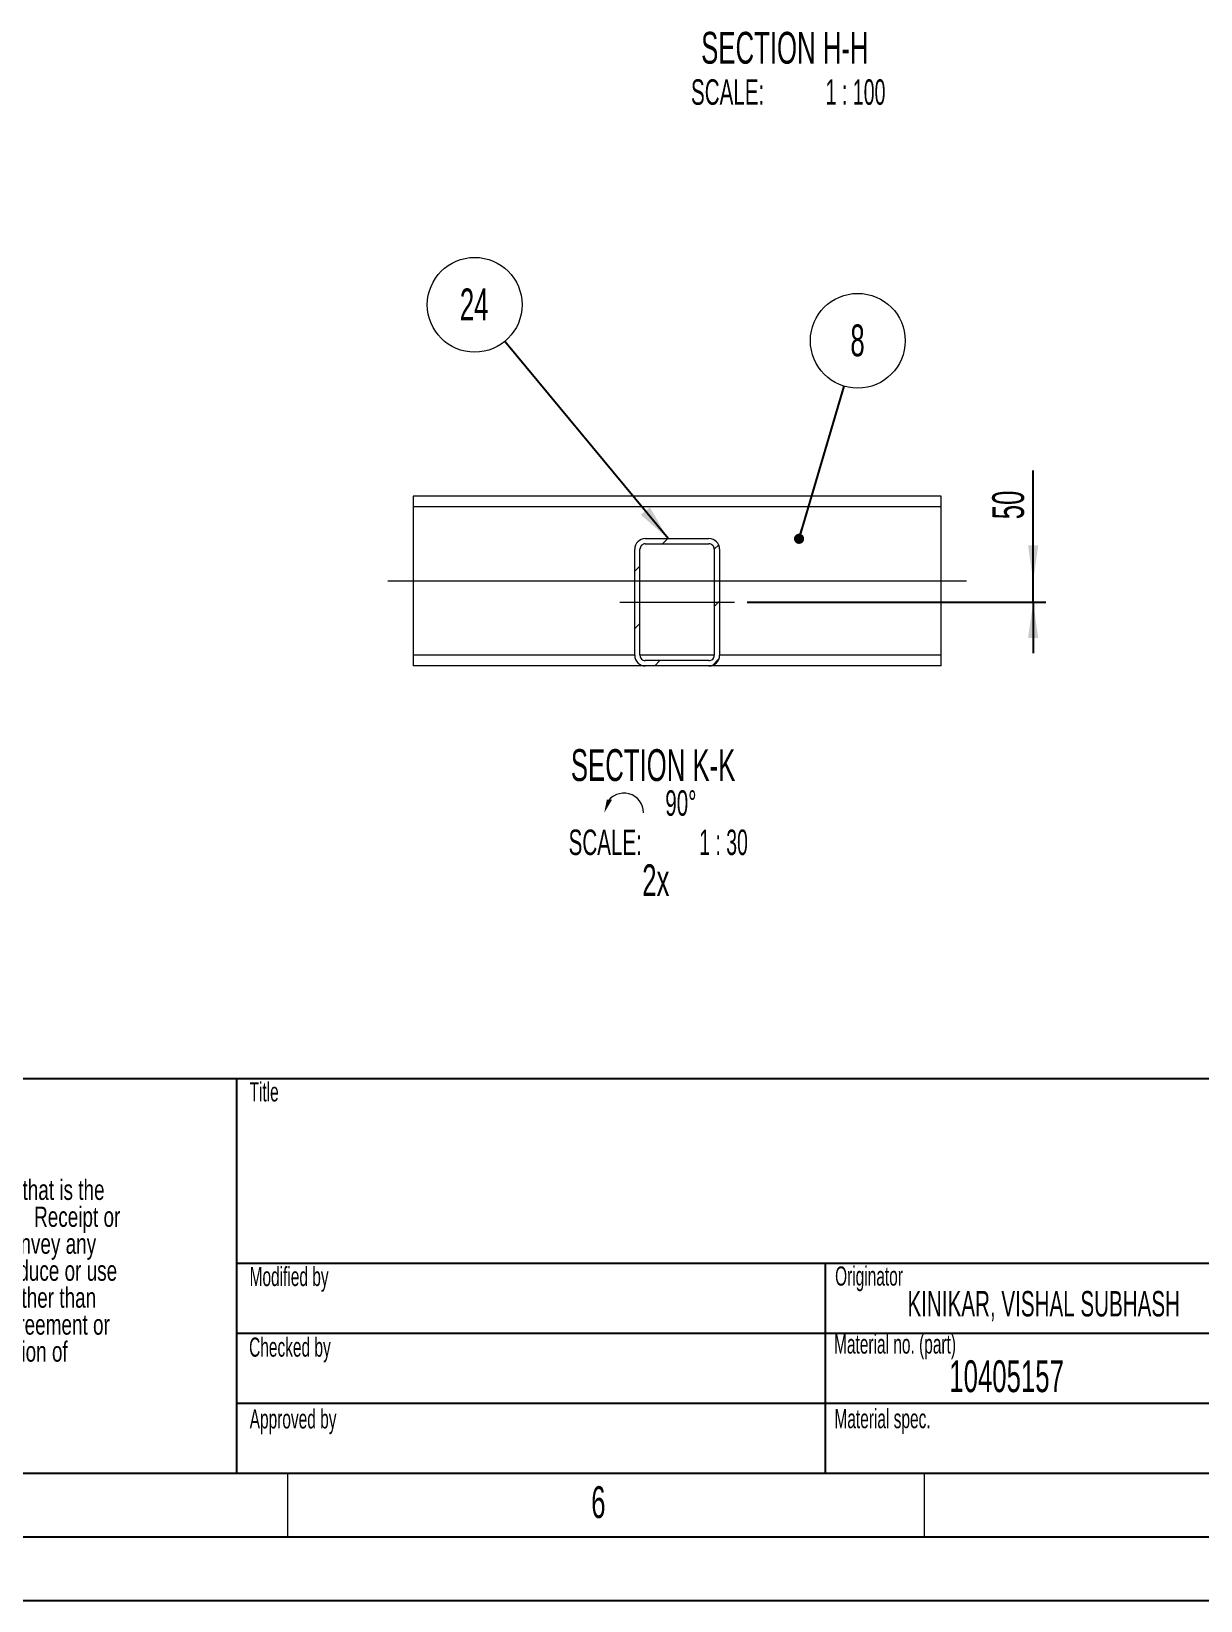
# Paper-space layout 'Sheet3' of a CAD drawing. Header units: millimetres. Extents: x 0 to 420, y 0 to 300.
# Drawn here: x 244.9 to 336.7, y 0 to 123.2 of the extents above; entities that cross this region are included whole.
import ezdxf
from ezdxf.enums import TextEntityAlignment as Align

# ---------------------------------------------------------------- set-up
doc = ezdxf.new("R2010")
doc.units = ezdxf.units.MM
doc.linetypes.add('CENTERX2', pattern=[20.32, 12.7, -2.54, 2.54, -2.54])
doc.layers.add('BORDER', color=7, linetype='Continuous')
doc.layers.add('DIMS', color=7, linetype='Continuous')
doc.styles.add('SLDTEXTSTYLE0', font='TXT', dxfattribs={"width": 0.605})
doc.styles.add('SLDTEXTSTYLE1', font='TXT', dxfattribs={"width": 0.7})
doc.styles.add('SLDTEXTSTYLE2', font='TXT', dxfattribs={"width": 0.57})
doc.styles.add('SLDTEXTSTYLE3', font='TXT', dxfattribs={"width": 0.575})
doc.dimstyles.new('SLDDIMSTYLE0', dxfattribs={"dimtxt": 0.18, "dimasz": 0.8, "dimexe": 0, "dimexo": 0.0625, "dimgap": 0, "dimtad": 0, "dimtih": 1, "dimtoh": 1, "dimdec": 0, "dimrnd": 1e-09, "dimzin": 0, "dimdsep": 46, "dimtxsty": 'Standard', "dimblk1": 'DOT', "dimblk2": 'DOT', "dimsah": 1, "dimcen": 0.09, "dimadec": 0, "dimazin": 0, "dimtfac": 0.8, "dimtdec": 0, "dimtofl": 0, "dimtmove": 0, "dimatfit": 3, "dimldrblk": 'DOT', "dimfxl": 1, "dimfrac": 2, "dimtolj": 1, "dimtzin": 0, "dimarcsym": 0})
doc.dimstyles.new('SLDDIMSTYLE10', dxfattribs={"dimtxt": 2.5, "dimasz": 2.8, "dimexe": 0, "dimexo": 0.0625, "dimtad": 1, "dimdec": 0, "dimlfac": 30, "dimrnd": 1e-09, "dimzin": 12, "dimdsep": 46, "dimtxsty": 'SLDTEXTSTYLE0', "dimsah": 1, "dimcen": 0.09, "dimadec": 0, "dimazin": 3, "dimtfac": 1, "dimtdec": 0, "dimtmove": 0, "dimatfit": 0, "dimfxl": 1, "dimfrac": 2, "dimtolj": 1, "dimtzin": 12, "dimarcsym": 0})
doc.dimstyles.new('SLDDIMSTYLE4', dxfattribs={"dimtxt": 0.18, "dimasz": 2.8, "dimexe": 0, "dimexo": 0.0625, "dimgap": 0, "dimtad": 0, "dimtih": 1, "dimtoh": 1, "dimdec": 0, "dimrnd": 1e-09, "dimzin": 0, "dimdsep": 46, "dimtxsty": 'Standard', "dimsah": 1, "dimcen": 0.09, "dimadec": 0, "dimazin": 0, "dimtfac": 2.8, "dimtdec": 0, "dimtofl": 0, "dimtmove": 0, "dimatfit": 3, "dimfxl": 1, "dimfrac": 2, "dimtolj": 1, "dimtzin": 0, "dimarcsym": 0})

# ---------------------------------------------------------------- blocks, each defined once
blk = doc.blocks.new('SW_NOTE_0_44')
at = {"color": 0, "char_height": 3.175, "attachment_point": 1}
for s, insert, style in [('Proprietary  information', (0, 4.09), 'SLDTEXTSTYLE0'), ('This document contains', (0, -4.37), 'SLDTEXTSTYLE1'), ('confidential information that is the', (0, -8.61), 'SLDTEXTSTYLE1'), ('property of OneSubsea.  Receipt or', (0, -12.84), 'SLDTEXTSTYLE1'), ('possession does not convey any', (0, -17.07), 'SLDTEXTSTYLE1'), ('rights to disclose, reproduce or use', (0, -21.31), 'SLDTEXTSTYLE1'), ('same for any purpose other than', (0, -25.54), 'SLDTEXTSTYLE1'), ('that granted by prior agreement or', (0, -29.77), 'SLDTEXTSTYLE1'), ('express written permission of', (0, -34.01), 'SLDTEXTSTYLE1'), ('OneSubsea', (0, -38.24), 'SLDTEXTSTYLE1')]:
    blk.add_mtext(s, dxfattribs=dict(at, insert=insert, style=style))
blk = doc.blocks.new('SW_NOTE_0_45')
at = {"color": 0, "linetype": 'Continuous', "lineweight": 0, "insert": (0, 3.87), "char_height": 3, "attachment_point": 1, "style": 'SLDTEXTSTYLE0'}
blk.add_mtext('Title', dxfattribs=at)
blk = doc.blocks.new('SW_NOTE_0_46')
at = {"color": 0, "linetype": 'Continuous', "lineweight": 0, "insert": (0, 3.87), "char_height": 3, "attachment_point": 1, "style": 'SLDTEXTSTYLE0'}
blk.add_mtext('Title', dxfattribs=at)
blk = doc.blocks.new('SW_NOTE_0_47')
at = {"color": 0, "linetype": 'Continuous', "lineweight": 0, "insert": (0, 3.87), "char_height": 3, "attachment_point": 1, "style": 'SLDTEXTSTYLE0'}
blk.add_mtext('Modified by', dxfattribs=at)
blk = doc.blocks.new('SW_NOTE_0_48')
at = {"color": 0, "linetype": 'Continuous', "lineweight": 0, "insert": (0, 3.87), "char_height": 3, "attachment_point": 1, "style": 'SLDTEXTSTYLE0'}
blk.add_mtext('Checked by', dxfattribs=at)
blk = doc.blocks.new('SW_NOTE_0_49')
at = {"color": 0, "linetype": 'Continuous', "lineweight": 0, "insert": (0, 3.87), "char_height": 3, "attachment_point": 1, "style": 'SLDTEXTSTYLE0'}
blk.add_mtext('Originator', dxfattribs=at)
blk = doc.blocks.new('SW_NOTE_0_50')
at = {"color": 0, "linetype": 'Continuous', "lineweight": 0, "insert": (0, 3.87), "char_height": 3, "attachment_point": 1, "style": 'SLDTEXTSTYLE0'}
blk.add_mtext('Material no. (part)', dxfattribs=at)
blk = doc.blocks.new('SW_NOTE_0_61')
at = {"color": 0, "linetype": 'Continuous', "lineweight": 0, "insert": (0, 3.87), "char_height": 3, "attachment_point": 1, "style": 'SLDTEXTSTYLE0'}
blk.add_mtext('Material spec.', dxfattribs=at)
blk = doc.blocks.new('SW_NOTE_0_62')
at = {"color": 0, "linetype": 'Continuous', "lineweight": 0, "insert": (0, 3.87), "char_height": 3, "attachment_point": 1, "style": 'SLDTEXTSTYLE0'}
blk.add_mtext('Approved by', dxfattribs=at)
blk = doc.blocks.new('Block3')
at = {"lineweight": 25}
for p, q in [((155.77, 255.06), (227.77, 255.06)), ((227.77, 255.06), (227.77, 193.06))]:
    blk.add_line(p, q, dxfattribs=at)
at = {"color": 7, "linetype": 'Continuous', "lineweight": 25}
for q in [(525.77, 255.06), (227.77, 193.06)]:
    blk.add_line((227.77, 255.06), q, dxfattribs=at)
at = {"color": 7, "linetype": 'Continuous'}
for p, q in [((227.77, 226.06), (412.77, 226.06)), ((320.27, 215.46), (320.27, 226.06)), ((227.77, 215.06), (525.77, 215.06)), ((320.27, 193.06), (320.27, 215.46)), ((227.77, 204.06), (525.77, 204.06))]:
    blk.add_line(p, q, dxfattribs=at)
at = {"color": 7, "linetype": 'Continuous', "lineweight": 0}
for name, p in [('SW_NOTE_0_45', (229.81, 250.58)), ('SW_NOTE_0_46', (229.81, 250.58)), ('SW_NOTE_0_47', (229.82, 221.59)), ('SW_NOTE_0_49', (321.78, 221.66)), ('SW_NOTE_0_48', (229.75, 210.5)), ('SW_NOTE_0_50', (321.62, 210.98)), ('SW_NOTE_0_62', (229.84, 199.22)), ('SW_NOTE_0_61', (321.68, 199.26))]:
    blk.add_blockref(name, p, dxfattribs=at)
at = {"color": 7}
blk.add_blockref('SW_NOTE_0_44', (162.77, 247.77), dxfattribs=at)
at = {"color": 7, "linetype": 'Continuous', "lineweight": 0, "style": 'SLDTEXTSTYLE0', "width": 0.605, "flags": 2}
for tag, height, p in [('AUTOATTR13', 5, (320.3, 251.41)), ('AUTOATTR14', 5, (320.34, 243.33)), ('AUTOATTR15', 5, (320.65, 235.45)), ('AUTOATTR4', 5, (436.08, 221.91)), ('AUTOATTR2', 5, (466.71, 221.96)), ('AUTOATTR12', 4, (273.8, 221.61)), ('AUTOATTR5', 4, (368.9, 221.64)), ('AUTOATTR6', 5, (354.72, 210.75)), ('AUTOATTR7', 5, (400.49, 210.89)), ('AUTOATTR3', 5, (436.09, 210.89)), ('AUTOATTR0', 5, (488.96, 210.78))]:
    blk.add_attdef(tag, text='', height=height, dxfattribs=at).set_placement(p, align=Align.TOP_CENTER)
at = {"color": 7, "linetype": 'Continuous', "lineweight": 0, "style": 'SLDTEXTSTYLE0', "width": 0.605}
for tag, height, p in [('DOCUMENT_NO.', 5, (436.08, 221.91)), ('DOC._VER.', 5, (466.71, 221.96)), ('ORIGINATOR', 4, (368.9, 221.64)), ('MATERIAL_NO.', 5, (354.72, 210.75)), ('PLANT', 5, (400.49, 210.89)), ('RELEASE_DATE', 5, (436.09, 210.89)), ('REASON_FOR_ISSUE', 5, (488.96, 210.78)), ('AUTOATTR16', 5, (510.72, 198.47))]:
    blk.add_attdef(tag, text='', height=height, dxfattribs=at).set_placement(p, align=Align.TOP_CENTER)
at = {"color": 7, "linetype": 'Continuous', "lineweight": 0, "style": 'SLDTEXTSTYLE0', "width": 0.605, "flags": 2}
blk.add_attdef('AUTOATTR17', text='', height=5, dxfattribs=at).set_placement((446.09, 198.46), align=Align.TOP_RIGHT)
at = {"color": 7, "linetype": 'Continuous', "lineweight": 0, "flags": 2}
for tag in ['AUTOATTR1', 'AUTOATTR8', 'AUTOATTR10', 'AUTOATTR11']:
    blk.add_attdef(tag, (0, 0), '', height=2.5, dxfattribs=at)
at = {"color": 7, "linetype": 'Continuous', "lineweight": 0}
blk.add_attdef('ECO_NO.', (0, 0), '', height=2.5, dxfattribs=at)
blk = doc.blocks.new('SW_HATCH_0')
at = {"color": 0, "linetype": 'Continuous', "lineweight": 18}
for p, q in [((0, 0), (0.42, 0.42)), ((4.07, -0.42), (4.42, -0.07)), ((-2.18, -2.18), (-1.76, -1.76)), ((4.07, -4.91), (4.49, -4.49)), ((-2.18, -6.67), (-1.76, -6.25)), ((-0.6, -9.58), (-0.19, -9.17)), ((3.93, -9.54), (4.44, -9.03))]:
    blk.add_line(p, q, dxfattribs=at)
blk = doc.blocks.new('_D_54')
at = {"layer": 'DIMS', "transparency": 16777216}
for p, q in [((323.56, 80.06), (323.56, 88.73)), ((323.56, 78.39), (323.56, 80.06)), ((301.1, 78.39), (324.56, 78.39)), ((323.56, 78.39), (323.56, 74.39))]:
    blk.add_line(p, q, dxfattribs=at)
for points in [[(323.56, 80.06), (323.96, 82.86), (323.16, 82.86)], [(323.56, 78.39), (323.16, 75.59), (323.96, 75.59)]]:
    blk.add_solid(points, dxfattribs=at)
at = {"layer": 'DIMS', "transparency": 16777216, "insert": (320.34, 84.91), "char_height": 2.5, "attachment_point": 1, "rotation": 90, "style": 'SLDTEXTSTYLE0'}
blk.add_mtext('50', dxfattribs=at)
blk = doc.blocks.new('SW_SYMBOL_VIEW_CTRWISE')
at = {"color": 0, "linetype": 'Continuous', "lineweight": 0}
blk.add_arc((600, 200), 600, 0, 150, dxfattribs=at)
blk.add_solid([(0, 200), (80, 600), (240, 600)], dxfattribs=at)
blk = doc.blocks.new('SW_NOTE_0_277')
at = {"color": 0, "linetype": 'Continuous', "lineweight": 0}
blk.add_circle((-2.37, 2.87), 3.72, dxfattribs=at)
at = {"color": 0, "linetype": 'Continuous', "lineweight": 0, "insert": (-2.41, 4.15), "char_height": 2.5, "attachment_point": 2, "style": 'SLDTEXTSTYLE0'}
blk.add_mtext('24', dxfattribs=at)
blk = doc.blocks.new('SW_NOTE_0_278')
at = {"color": 0, "linetype": 'Continuous', "lineweight": 0}
blk.add_circle((1.06, 3.57), 3.72, dxfattribs=at)
at = {"color": 0, "linetype": 'Continuous', "lineweight": 0, "insert": (1.04, 4.85), "char_height": 2.5, "attachment_point": 2, "style": 'SLDTEXTSTYLE0'}
blk.add_mtext('8', dxfattribs=at)
blk = doc.blocks.new('_Dot')
at = {"color": 0, "linetype": 'ByBlock', "lineweight": -2}
blk.add_line((-0.5, 0), (-1, 0), dxfattribs=at)
at = {"color": 0, "linetype": 'ByBlock', "const_width": 0.5}
blk.add_lwpolyline([(-0.25, 0, 1), (0.25, 0, 1)], format="xyb", close=True, dxfattribs=at)
blk = doc.blocks.new('_D_55')
at = {"layer": 'DIMS', "transparency": 16777216}
for p, q in [((345.5, 80.54), (345.5, 84.54)), ((345.5, 80.54), (345.5, 78.87)), ((363.43, 78.87), (344.5, 78.87)), ((345.5, 78.87), (345.5, 64.9))]:
    blk.add_line(p, q, dxfattribs=at)
for points in [[(345.5, 80.54), (345.9, 83.34), (345.1, 83.34)], [(345.5, 78.87), (345.1, 76.07), (345.9, 76.07)]]:
    blk.add_solid(points, dxfattribs=at)
at = {"layer": 'DIMS', "transparency": 16777216, "insert": (342.28, 64.9), "char_height": 2.5, "attachment_point": 1, "rotation": 90, "style": 'SLDTEXTSTYLE0'}
blk.add_mtext('50', dxfattribs=at)

psp = doc.layouts.new('Sheet3')

# ---------------------------------------------------------------- linework, layer by layer
at = {"color": 7, "linetype": 'Continuous', "lineweight": 18}
for p, q in [((274.873, 86.727), (274.873, 73.393)), ((316.325, 86.727), (274.873, 86.727)), ((316.325, 73.393), (316.325, 86.727)), ((316.325, 85.893), (274.873, 85.893)), ((292.266, 74.227), (292.266, 82.56)), ((292.682, 74.227), (292.682, 82.56)), ((293.099, 83.393), (298.099, 83.393)), ((293.099, 82.977), (298.099, 82.977)), ((298.516, 82.56), (298.516, 74.227)), ((298.932, 82.56), (298.932, 74.227)), ((292.266, 74.227), (274.873, 74.227)), ((298.516, 74.227), (292.682, 74.227)), ((316.325, 74.227), (298.932, 74.227)), ((293.099, 73.393), (274.873, 73.393)), ((298.099, 73.81), (293.099, 73.81)), ((298.099, 73.393), (293.099, 73.393)), ((316.325, 73.393), (298.099, 73.393))]:
    psp.add_line(p, q, dxfattribs=at)
for centre, radius, start, end in [((293.099, 82.56), 0.833, 90.00053, 179.9992), ((293.099, 82.56), 0.417, 89.99939, 180.00006), ((298.099, 82.56), 0.833, 359.99986, 90.00041), ((298.099, 82.56), 0.417, 359.99994, 90.00061), ((293.099, 74.227), 0.833, 180.00009, 269.99991), ((293.099, 74.227), 0.417, 179.99939, 270.00061), ((298.099, 74.227), 0.833, 270.00009, 359.99991), ((298.099, 74.227), 0.417, 269.99939, 0.00061)]:
    psp.add_arc(centre, radius, start, end, dxfattribs=at)
at = {"layer": 'BORDER', "lineweight": 25}
psp.add_line((20, 10), (410, 10), dxfattribs=at)
at = {"layer": 'BORDER', "color": 7, "linetype": 'Continuous', "lineweight": 18}
for p, q in [((265, 10), (265, 5)), ((315, 10), (315, 5))]:
    psp.add_line(p, q, dxfattribs=at)
at = {"layer": 'BORDER'}
for p, q in [((15, 5), (415.143, 5)), ((0, 0), (420, 0))]:
    psp.add_line(p, q, dxfattribs=at)
at = {"layer": 'DIMS', "linetype": 'CENTERX2', "lineweight": 18, "ltscale": 6.666667}
for p, q in [((318.325, 80.06), (272.873, 80.06)), ((291.099, 78.393), (300.099, 78.393))]:
    psp.add_line(p, q, dxfattribs=at)

# ---------------------------------------------------------------- block references
at = {"color": 7, "linetype": 'Continuous', "lineweight": 0}
for name, p in [('SW_NOTE_0_277', (282.072, 98.881)), ('SW_NOTE_0_278', (308.727, 95.356))]:
    psp.add_blockref(name, p, dxfattribs=at)
at = {"color": 7, "linetype": 'Continuous', "lineweight": 18}
psp.add_blockref('SW_HATCH_0', (294.442, 82.977), dxfattribs=at)
at = {"color": 7, "linetype": 'Continuous', "lineweight": 0, "xscale": 0.00257813547954393, "yscale": 0.00257813547954393, "zscale": 0.00257813547954393}
psp.add_blockref('SW_SYMBOL_VIEW_CTRWISE', (289.872, 61.34), dxfattribs=at)
at = {"color": 7, "linetype": 'Continuous'}
ref = psp.add_blockref('Block3', (147.114, -86.529), dxfattribs=dict(at, xscale=0.5, yscale=0.5, zscale=0.5))
ref.add_attrib('ORIGINATOR', 'KINIKAR, VISHAL SUBHASH', dxfattribs={"color": 7, "linetype": 'Continuous', "lineweight": 0, "height": 2, "style": 'SLDTEXTSTYLE0', "width": 0.605}).set_placement((313.69, 21.711), align=Align.BOTTOM_LEFT)
ref.add_attrib('MATERIAL_NO.', '10405157', dxfattribs={"color": 7, "linetype": 'Continuous', "lineweight": 0, "height": 2.5, "style": 'SLDTEXTSTYLE0', "width": 0.605}).set_placement((316.974, 15.621), align=Align.BOTTOM_LEFT)

# ---------------------------------------------------------------- texts
at = {"color": 7, "linetype": 'Continuous', "lineweight": 0, "attachment_point": 2}
for s, insert, char_height, style in [('SECTION H-H', (304.06, 123.181), 2.5, 'SLDTEXTSTYLE0'), ('SCALE:', (299.567, 119.454), 2, 'SLDTEXTSTYLE0'), ('1 : 100', (309.609, 119.454), 2, 'SLDTEXTSTYLE3'), ('SECTION K-K', (293.715, 66.857), 2.5, 'SLDTEXTSTYLE0'), ('90°', (295.893, 63.629), 2, 'SLDTEXTSTYLE0'), ('SCALE:', (289.955, 60.545), 2, 'SLDTEXTSTYLE0'), ('1 : 30', (299.247, 60.545), 2, 'SLDTEXTSTYLE2'), ('2x', (293.927, 57.815), 2.5, 'SLDTEXTSTYLE0')]:
    psp.add_mtext(s, dxfattribs=dict(at, insert=insert, char_height=char_height, style=style))
at = {"layer": 'BORDER', "insert": (288.853, 8.984), "char_height": 2.5, "attachment_point": 1, "style": 'SLDTEXTSTYLE0'}
psp.add_mtext('6', dxfattribs=at)

# ---------------------------------------------------------------- dimensions: what is measured, and where the dimension line sits
at = {"layer": 'DIMS'}
for base, p1, p2, picture, middle in [((323.562, 80.06), (300.099, 78.393), (365.599, 80.06), '_D_54', (323.562, 86.817)), ((345.499, 78.869), (298.935, 80.536), (364.435, 78.869), '_D_55', (345.499, 66.809))]:
    dim = psp.add_linear_dim(base=base, p1=p1, p2=p2, angle=90, dimstyle='SLDDIMSTYLE10', dxfattribs=at)
    dim.commit()
    dim.dimension.update_dxf_attribs({"geometry": picture, "text_midpoint": middle, "dimtype": 160})

# ---------------------------------------------------------------- leaders
at = {"color": 7, "linetype": 'Continuous', "lineweight": 0}
for points, dimstyle in [([(294.889, 83.393), (282.072, 98.881)], 'SLDDIMSTYLE4'), ([(305.176, 83.376), (308.727, 95.356)], 'SLDDIMSTYLE0')]:
    psp.add_leader(points, dimstyle=dimstyle, dxfattribs=at)

doc.saveas('drawing.dxf')
